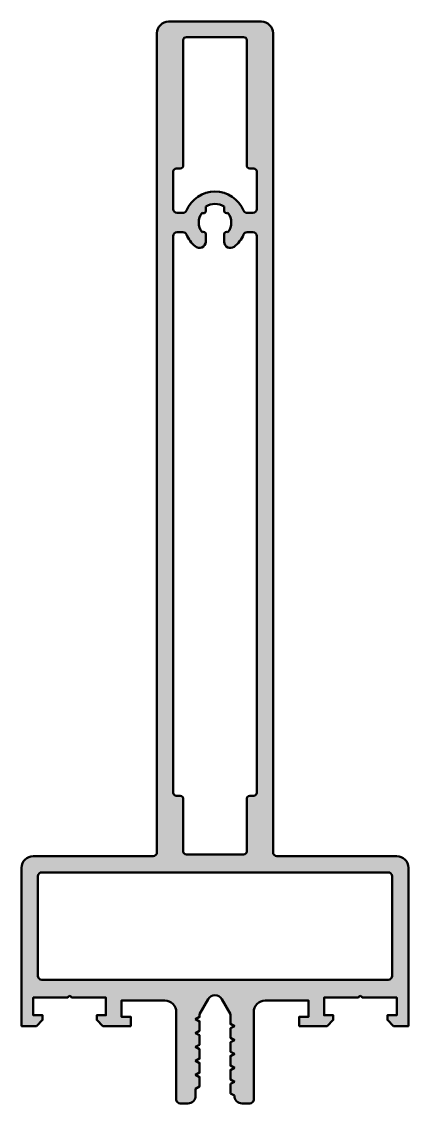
# Model space of a CAD drawing. Extents: x -25 to 25, y -16 to 124.
import ezdxf

# ---------------------------------------------------------------- set-up
doc = ezdxf.new("R2010")
doc.units = 0
doc.layers.add('0S-Alu contour', color=7, linetype='Continuous', lineweight=50)
doc.layers.add('0S-Alu hatch', color=252, linetype='Continuous', lineweight=25)

# ---------------------------------------------------------------- blocks, each defined once
blk = doc.blocks.new('326920__90919799_896A_4E47_8139_F53A023A36B4_')
at = {"layer": '0S-Alu hatch'}
h = blk.add_hatch(color=256, dxfattribs=at)
edge = h.paths.add_edge_path()
edge.add_ellipse((5.999433976009886, 122.4994187113852), major_axis=(-1.500566136579774, 0), ratio=1, start_angle=180.0221952130706, end_angle=269.97838763269726, ccw=False)
edge.add_line((7.5, 122.4999999999998), (7.5, 16.5))
edge.add_arc((8.00035555051089, 16.50035555051089), 0.5003556768372083, 180.0407141286374, 269.9592858713609)
edge.add_line((8, 16), (23.5, 16))
edge.add_ellipse((23.49954714298354, 14.49954714298353), major_axis=(-1.500452925355656, 0), ratio=1, start_angle=180.0172926425856, end_angle=269.9827073574108, ccw=False)
edge.add_line((25, 14.4999999999999), (25, -6.000000000000001))
edge.add_line((25, -6), (23.09999084472656, -6))
edge.add_line((23.09999084472656, -6), (22.30000305175781, -5.200004577636718))
edge.add_line((22.30000305175781, -5.200004577636718), (22.30000305175781, -4.599998474121093))
edge.add_line((22.30000305175781, -4.599998474121093), (23.5, -4.599998474121093))
edge.add_line((23.5, -4.599998474121093), (23.5, -2.300003051757812))
edge.add_line((23.5, -2.300003051757812), (19.05000305175781, -2.300003051757812))
edge.add_arc((18.80000305175781, -2.358011341560611), 0.2566416990394304, 13.06335391661324, 166.9366460833867)
edge.add_line((18.55000305175781, -2.300003051757812), (14.09999847412109, -2.300003051757811))
edge.add_line((14.09999847412109, -2.300003051757811), (14.09999847412109, -4.599998474121093))
edge.add_line((14.09999847412109, -4.599998474121093), (15.29999542236327, -4.599998474121093))
edge.add_line((15.29999542236327, -4.599998474121093), (15.29999542236327, -5.200004577636722))
edge.add_line((15.29999542236327, -5.200004577636722), (14.5, -6))
edge.add_line((14.5, -6), (10.89999389648436, -6))
edge.add_line((10.89999389648436, -6), (10.89999389648437, -4.800003051757812))
edge.add_line((10.89999389648437, -4.800003051757812), (12.09999847412108, -4.800003051757812))
edge.add_line((12.09999847412108, -4.800003051757812), (12.09999847412109, -2.699996948242187))
edge.add_line((12.09999847412109, -2.699996948242187), (6.5, -2.699996948242187))
edge.add_arc((6.500087314923057, -4.200084263165244), 1.500087317464207, 90.00333499025307, 179.9966650097576)
edge.add_line((5, -4.199996948242467), (5, -15.5))
edge.add_ellipse((4.499718134868413, -15.49971813486841), major_axis=(-0.5002819445347702, 0), ratio=1, start_angle=90.03228116357712, end_angle=179.9677188364455, ccw=False)
edge.add_line((4.5, -16), (3.500000000000014, -16))
edge.add_ellipse((3.499934318511667, -15.00006568148833), major_axis=(-0.999934320668837, 0), ratio=1, start_angle=-0.0037635192610991908, end_angle=90.00376351926252, ccw=False)
edge.add_line((2.5, -15.00000000000001), (2, -14.71132659912109))
edge.add_line((2, -14.71132659912109), (2, -13.48867797851562))
edge.add_line((2, -13.48867797851562), (2.5, -13.20000457763672))
edge.add_line((2.5, -13.20000457763672), (2, -12.91132354736328))
edge.add_line((2, -12.91132354736328), (2.000000000000003, -11.68867492675781))
edge.add_line((2.000000000000003, -11.68867492675781), (2.5, -11.4000015258789))
edge.add_line((2.5, -11.4000015258789), (2, -11.111328125))
edge.add_line((2, -11.111328125), (2, -9.88867926597595))
edge.add_line((2, -9.88867926597595), (2.500000000000003, -9.599998235702515))
edge.add_line((2.500000000000003, -9.599998235702515), (2, -9.311324834823608))
edge.add_line((2, -9.311324834823608), (1.999999999999996, -8.088676214218143))
edge.add_line((1.999999999999996, -8.088676214218143), (2.5, -7.800002813339233))
edge.add_line((2.5, -7.800002813339233), (2, -7.511329412460327))
edge.add_line((2, -7.511329412460327), (2, -6.288680791854858))
edge.add_line((2, -6.288680791854858), (2.5, -6))
edge.add_line((2.5, -6), (2, -5.711326599121093))
edge.add_line((2, -5.711326599121093), (2, -4.464111328125))
edge.add_line((2, -4.464111328125), (0.8660202026367188, -2.5))
edge.add_arc((-3.8146972656e-06, -3.000479876687789), 1.000238824265844, 30.02384531430819, 149.9761546856918)
edge.add_line((-0.8660278320312501, -2.5), (-2, -4.464111328125))
edge.add_line((-2, -4.464111328125), (-2, -4.811325073242187))
edge.add_line((-2, -4.811325073242187), (-2.5, -5.099998474121093))
edge.add_line((-2.5, -5.099998474121093), (-2, -5.388679504394531))
edge.add_line((-2, -5.388679504394531), (-2, -6.61132788658142))
edge.add_line((-2, -6.61132788658142), (-2.5, -6.900001287460327))
edge.add_line((-2.5, -6.900001287460327), (-2, -7.188674688339233))
edge.add_line((-2, -7.188674688339233), (-2, -8.411323308944702))
edge.add_line((-2, -8.411323308944702), (-2.5, -8.70000433921814))
edge.add_line((-2.5, -8.70000433921814), (-2, -8.988677740097044))
edge.add_line((-2, -8.988677740097044), (-2, -10.21132659912109))
edge.add_line((-2, -10.21132659912109), (-2.5, -10.5))
edge.add_line((-2.5, -10.5), (-2, -10.78868103027344))
edge.add_line((-2, -10.78868103027344), (-2, -12.01132965087891))
edge.add_line((-2, -12.01132965087891), (-2.5, -12.30000305175781))
edge.add_line((-2.5, -12.30000305175781), (-2, -12.58867645263672))
edge.add_line((-2, -12.58867645263672), (-2, -13.81132507324219))
edge.add_line((-2, -13.81132507324219), (-2.5, -14.09999847412109))
edge.add_line((-2.5, -14.09999847412109), (-2.5, -15))
edge.add_ellipse((-3.500065020365159, -14.99993497963484), major_axis=(-1.000065022478845, 0), ratio=1, start_angle=90.00372515029022, end_angle=179.9962748498757, ccw=False)
edge.add_line((-3.5, -16), (-4.5, -16))
edge.add_ellipse((-4.499851015026773, -15.49985101502677), major_axis=(-0.5001490071631358, 0), ratio=1, start_angle=0.017067334286878122, end_angle=89.98293266570408, ccw=False)
edge.add_line((-5, -15.49999999999992), (-5, -4.199996948242187))
edge.add_arc((-6.500211896456008, -4.200208844698196), 1.500211911420597, 0.0080927051743897, 89.99190729484882)
edge.add_line((-6.5, -2.699996948242187), (-12.10000610351562, -2.699996948242187))
edge.add_line((-12.10000610351562, -2.699996948242187), (-12.10000610351563, -4.800003051757812))
edge.add_line((-12.10000610351563, -4.800003051757812), (-10.90000152587891, -4.800003051757812))
edge.add_line((-10.90000152587891, -4.800003051757812), (-10.90000152587891, -6))
edge.add_line((-10.90000152587891, -6), (-14.5, -6))
edge.add_line((-14.5, -6), (-15.30000305175781, -5.200004577636718))
edge.add_line((-15.30000305175781, -5.200004577636718), (-15.30000305175781, -4.599998474121093))
edge.add_line((-15.30000305175781, -4.599998474121093), (-14.10000610351562, -4.599998474121093))
edge.add_line((-14.10000610351562, -4.599998474121093), (-14.10000610351562, -2.300003051757812))
edge.add_line((-14.10000610351562, -2.300003051757812), (-18.55000305175781, -2.300003051757812))
edge.add_arc((-18.80000305175781, -2.357618537128717), 0.2565531994626554, 12.97789949788552, 167.0221005021145)
edge.add_line((-19.05000305175781, -2.300003051757812), (-23.5, -2.300003051757812))
edge.add_line((-23.5, -2.300003051757812), (-23.5, -4.599998474121093))
edge.add_line((-23.5, -4.599998474121093), (-22.30000305175781, -4.599998474121093))
edge.add_line((-22.30000305175781, -4.599998474121093), (-22.30000305175781, -5.200004577636718))
edge.add_line((-22.30000305175781, -5.200004577636718), (-23.10000610351563, -6))
edge.add_line((-23.10000610351563, -6), (-25, -6))
edge.add_line((-25, -6), (-25, 14.5))
edge.add_ellipse((-23.49986133581794, 14.49986133581794), major_axis=(-1.500138670590719, 0), ratio=1, start_angle=270.00529609200055, end_angle=359.9947039080119, ccw=False)
edge.add_line((-23.5, 16), (-8, 16))
edge.add_arc((-8.000504481956924, 16.50050448195692), 0.5005047362023795, 270.0577510856058, 359.9422489144004)
edge.add_line((-7.5, 16.50000000000005), (-7.499999999999985, 122.5))
edge.add_ellipse((-5.999525772051542, 122.4995105083607), major_axis=(-1.500474307790554, 0), ratio=1, start_angle=270.01810844763224, end_angle=359.98130870659264, ccw=False)
edge.add_line((-6, 123.9999847412109), (6, 123.9999847412109))
edge = h.paths.add_edge_path()
edge.add_line((4.0999984741211, 105.3999938964843), (4.09999847412109, 121.5999908447265))
edge.add_arc((3.699296659277635, 121.5992981984404), 0.4007024134912541, 0.0990404033496487, 89.8998667809756)
edge.add_line((3.699996948242194, 122), (-3.700004577636718, 122))
edge.add_arc((-3.69930428867196, 121.5992981984402), 0.4007024134914646, 90.1001332190528, 179.9009595966246)
edge.add_line((-4.100006103515628, 121.5999908447265), (-4.100006103515632, 105.3999938964844))
edge.add_ellipse((-4.500702211666599, 105.4006961081509), major_axis=(-0.4006967234562273, 0), ratio=1, start_angle=90.10040956928259, end_angle=179.8995904307212, ccw=False)
edge.add_line((-4.5, 105), (-5, 105))
edge.add_arc((-4.999652407773641, 104.5996508884516), 0.4003492624420992, 90.049745489582, 179.9513473260952)
edge.add_line((-5.400001525878906, 104.5999908447265), (-5.400001525878906, 99.74999999999997))
edge.add_arc((-4.89956054472552, 99.7504409811534), 0.5004411754463663, 180.0504881761239, 269.94951182388)
edge.add_line((-4.900001525878906, 99.25), (-4.145782470703125, 99.25))
edge.add_arc((-4.146276284264434, 99.75073977957184), 0.5007400230633587, 270.056503247618, 337.0586817091544)
edge.add_ellipse((-3.8146972479e-06, 97.99985959546319), major_axis=(-4.000055306022836, 0), ratio=1, start_angle=202.8872554037849, end_angle=337.11274459621507, ccw=False)
edge.add_arc((4.146268654869903, 99.7507397795718), 0.500740023063305, 202.9413182908412, 269.9434967523788)
edge.add_line((4.145774841308565, 99.25), (4.899993896484367, 99.25))
edge.add_arc((4.89955291533084, 99.75044098115355), 0.500441175446512, 270.0504881761362, 359.9495118238616)
edge.add_line((5.399993896484382, 99.75000000000001), (5.399993896484371, 104.5999908447265))
edge.add_arc((4.999644885163569, 104.5996510019344), 0.4003491555613267, 0.0486364458566509, 89.9491779019503)
edge.add_line((5, 105), (4.5, 105))
edge.add_ellipse((4.500694686953959, 105.4006962261559), major_axis=(-0.4006968283447822, 0), ratio=1, start_angle=0.10042641659759965, end_angle=89.90066641992581, ccw=False)
edge = h.paths.add_edge_path()
edge.add_ellipse((0.1472945154385528, 97.88890108274566), major_axis=(-3.821357661542458, 0), ratio=1, start_angle=127.51826437209101, end_angle=157.7903877402594, ccw=False)
edge.add_ellipse((2.000283878942497, 95.50256859178808), major_axis=(-0.8002871334695237, 0), ratio=1, start_angle=0.04078643543908811, end_angle=126.3436796353572, ccw=False)
edge.add_line((1.199996948242205, 95.50199890136722), (1.199996948242191, 96.50000000000001))
edge.add_ellipse((1.500541890602701, 96.4988971103693), major_axis=(-0.3005469659537754, 0), ratio=1, start_angle=233.3388987629092, end_angle=359.78974646198446, ccw=False)
edge.add_arc((0.0482592368611954, 97.99012084420595), 2.055573048404301, 322.5429552579604, 397.9040976912413)
edge.add_ellipse((1.500653768069561, 99.50124701252878), major_axis=(-0.3006594058880618, 0), ratio=1, start_angle=0.23764019468427477, end_angle=124.3243933773793, ccw=False)
edge.add_line((1.199996948242173, 99.50000000000001), (1.199996948242191, 100.0784606933593))
edge.add_arc((-3.8146972514e-06, 97.99963270579381), 2.400318235763995, 60.00436460805112, 119.9956353919495)
edge.add_line((-1.200004577636715, 100.0784606933593), (-1.200004577636718, 99.50000000000001))
edge.add_ellipse((-1.500638571771148, 99.50126565909466), major_axis=(-0.3006366583139255, 0), ratio=1, start_angle=53.37277136180808, end_angle=179.7587881030762, ccw=False)
edge.add_arc((-0.0485676363311569, 98.00987039153829), 2.055330352187268, 142.5379998203775, 217.9090558433448)
edge.add_ellipse((-1.500639315251255, 96.49879501405051), major_axis=(-0.3006371524806704, 0), ratio=1, start_angle=180.2296482439526, end_angle=304.33238532812675, ccw=False)
edge.add_line((-1.200004577636736, 96.5), (-1.200004577636718, 95.50199890136719))
edge.add_ellipse((-2.004763649574925, 95.50856602554273), major_axis=(-0.804785866542636, 0), ratio=1, start_angle=45.9791143502045, end_angle=179.5324561596641, ccw=False)
edge.add_ellipse((0.0003270583307291, 98.0002476494219), major_axis=(-4.000401839747418, 0), ratio=1, start_angle=22.88682743131801, end_angle=50.131793114337086, ccw=False)
edge.add_arc((-4.146366071862839, 96.2491248619805), 0.5008754780146027, 22.95157393322078, 89.93324111000796)
edge.add_line((-4.145782470703125, 96.75), (-4.900001525878906, 96.75))
edge.add_arc((-4.899472775261358, 96.24947124938245), 0.5005290298993444, 90.06052632839526, 179.9394736716101)
edge.add_line((-5.400001525878906, 96.25), (-5.400001525878906, 24.19999694824219))
edge.add_arc((-4.99952143119458, 24.20048315564301), 0.4004803898270219, 180.0695605567376, 269.9315322797829)
edge.add_line((-5, 23.80000305175781), (-4.499999999999996, 23.80000305175781))
edge.add_ellipse((-4.500723923607733, 23.39928525898953), major_axis=(-0.4007184466760532, 0), ratio=1, start_angle=180.1013229092841, end_angle=269.8964914385176, ccw=False)
edge.add_line((-4.100006103515625, 23.39999389648436), (-4.100006103515628, 16.59999084472656))
edge.add_arc((-3.699237679861525, 16.60076538659669), 0.4007691721094617, 180.110732089513, 269.8903607470071)
edge.add_line((-3.700004577636718, 16.19999694824219), (3.699996948242191, 16.19999694824219))
edge.add_arc((3.699230050467082, 16.60076538659659), 0.4007691721093648, 270.1096392529808, 359.8892679105001)
edge.add_line((4.09999847412109, 16.59999084472656), (4.099998474121093, 23.39999389648437))
edge.add_ellipse((4.5007160179536, 23.39928552150919), major_axis=(-0.4007181699527264, 0), ratio=1, start_angle=270.10237825909496, end_angle=359.89871455658135, ccw=False)
edge.add_line((4.5, 23.80000305175781), (5, 23.8000030517578))
edge.add_arc((4.999513908717336, 24.20048303952484), 0.4004802827688556, 270.0695439625659, 359.9304560374323)
edge.add_line((5.399993896484375, 24.19999694824219), (5.399993896484367, 96.24999999999999))
edge.add_arc((4.899465145866827, 96.24947124938247), 0.5005290298993375, 0.0605263283898982, 89.9394736716035)
edge.add_line((4.899993896484385, 96.75), (4.1457748413086, 96.75))
edge.add_arc((4.146358442468173, 96.24912486198068), 0.5008754780144371, 90.06675888997582, 157.0484260667904)
edge = h.paths.add_edge_path()
edge.add_line((22.89999389648438, 0.5000000000000187), (22.89999389648438, 13.39999389648437))
edge.add_arc((22.3992994824945, 13.39929948249448), 0.5006948955316624, 0.0794635694645627, 89.92053643053997)
edge.add_line((22.39999389648437, 13.89999389648436), (-22.4000015258789, 13.89999389648437))
edge.add_arc((-22.3997586433761, 13.39975101398156), 0.500242941466075, 90.02781876908566, 179.97218123089)
edge.add_line((-22.90000152587891, 13.39999389648437), (-22.90000152587891, 0.500000000000032))
edge.add_arc((-22.39956054472558, 0.5004409811533251), 0.500441175446306, 180.0504881761095, 269.9495118238869)
edge.add_line((-22.4000015258789, 0), (22.39999389648438, 0))
edge.add_arc((22.39922166587817, 0.5007722306062083), 0.5007728260263598, 270.0883545787285, 359.9116454212706)
at = {"layer": '0S-Alu contour', "color": 7}
for points in [[(-6, 123.9999847412109), (6, 123.9999847412109)], [(-7.5, 16.50000000000005), (-7.499999999999985, 122.5)], [(3.699996948242194, 122), (-3.700004577636718, 122)], [(7.5, 122.4999999999998), (7.5, 16.5)], [(-4.100006103515628, 121.5999908447265), (-4.100006103515632, 105.3999938964844)], [(4.0999984741211, 105.3999938964843), (4.09999847412109, 121.5999908447265)], [(-5.400001525878906, 104.5999908447265), (-5.400001525878906, 99.74999999999997)], [(-4.5, 105), (-5, 105)], [(5, 105), (4.5, 105)], [(5.399993896484382, 99.75000000000001), (5.399993896484371, 104.5999908447265)], [(-1.200004577636715, 100.0784606933593), (-1.200004577636718, 99.50000000000001)], [(1.199996948242173, 99.50000000000001), (1.199996948242191, 100.0784606933593)], [(-4.900001525878906, 99.25), (-4.145782470703125, 99.25)], [(4.145774841308565, 99.25), (4.899993896484367, 99.25)], [(-4.145782470703125, 96.75), (-4.900001525878906, 96.75)], [(4.899993896484385, 96.75), (4.1457748413086, 96.75)], [(-5.400001525878906, 96.25), (-5.400001525878906, 24.19999694824219)], [(-1.200004577636736, 96.5), (-1.200004577636718, 95.50199890136719)], [(1.199996948242205, 95.50199890136722), (1.199996948242191, 96.50000000000001)], [(5.399993896484375, 24.19999694824219), (5.399993896484367, 96.24999999999999)], [(-5, 23.80000305175781), (-4.499999999999996, 23.80000305175781)], [(-4.100006103515625, 23.39999389648436), (-4.100006103515628, 16.59999084472656)], [(4.09999847412109, 16.59999084472656), (4.099998474121093, 23.39999389648437)], [(4.5, 23.80000305175781), (5, 23.8000030517578)], [(-23.5, 16), (-8, 16)], [(-3.700004577636718, 16.19999694824219), (3.699996948242191, 16.19999694824219)], [(8, 16), (23.5, 16)], [(-19.05000305175781, -2.300003051757812), (-23.5, -2.300003051757812), (-23.5, -4.599998474121093), (-22.30000305175781, -4.599998474121093), (-22.30000305175781, -5.200004577636718), (-23.10000610351563, -6), (-25, -6), (-25, 14.5)], [(25, 14.4999999999999), (25, -6), (23.09999084472656, -6), (22.30000305175781, -5.200004577636718), (22.30000305175781, -4.599998474121093), (23.5, -4.599998474121093), (23.5, -2.300003051757812), (19.05000305175781, -2.300003051757812)], [(-22.90000152587891, 13.39999389648437), (-22.90000152587891, 0.5000000000000312)], [(22.39999389648437, 13.89999389648436), (-22.4000015258789, 13.89999389648437)], [(22.89999389648438, 0.5000000000000187), (22.89999389648438, 13.39999389648437)], [(-22.4000015258789, 0), (22.39999389648438, 0)], [(-6.5, -2.699996948242187), (-12.10000610351562, -2.699996948242187), (-12.10000610351563, -4.800003051757812), (-10.90000152587891, -4.800003051757812), (-10.90000152587891, -6), (-14.5, -6), (-15.30000305175781, -5.200004577636718), (-15.30000305175781, -4.599998474121093), (-14.10000610351562, -4.599998474121093), (-14.10000610351562, -2.300003051757812), (-18.55000305175781, -2.300003051757812)], [(-0.8660278320312501, -2.5), (-2, -4.464111328125), (-2, -4.811325073242187), (-2.5, -5.099998474121093), (-2, -5.388679504394531), (-2, -6.61132788658142), (-2.5, -6.900001287460327), (-2, -7.188674688339233), (-2, -8.411323308944702), (-2.5, -8.70000433921814), (-2, -8.988677740097044), (-2, -10.21132659912109), (-2.5, -10.5), (-2, -10.78868103027344), (-2, -12.01132965087891), (-2.5, -12.30000305175781), (-2, -12.58867645263672), (-2, -13.81132507324219), (-2.5, -14.09999847412109), (-2.5, -15)], [(2.5, -15.00000000000001), (2, -14.71132659912109), (2, -13.48867797851562), (2.5, -13.20000457763672), (2, -12.91132354736328), (2.000000000000003, -11.68867492675781), (2.5, -11.4000015258789), (2, -11.111328125), (2, -9.88867926597595), (2.500000000000003, -9.599998235702515), (2, -9.311324834823608), (1.999999999999996, -8.088676214218143), (2.5, -7.800002813339233), (2, -7.511329412460327), (2, -6.288680791854858), (2.5, -6), (2, -5.711326599121093), (2, -4.464111328125), (0.8660202026367188, -2.5)], [(18.55000305175781, -2.300003051757812), (14.09999847412109, -2.300003051757811), (14.09999847412109, -4.599998474121093), (15.29999542236327, -4.599998474121093), (15.29999542236327, -5.200004577636722), (14.5, -6), (10.89999389648436, -6), (10.89999389648437, -4.800003051757812), (12.09999847412108, -4.800003051757812), (12.09999847412109, -2.699996948242187), (6.5, -2.699996948242187)], [(-5, -15.49999999999992), (-5, -4.199996948242187)], [(5, -4.199996948242467), (5, -15.5)], [(-3.5, -16), (-4.5, -16)], [(4.5, -16), (3.500000000000014, -16)]]:
    blk.add_lwpolyline(points, dxfattribs=at)
at = {"layer": '0S-Alu contour', "color": 7, "extrusion": (0, 0, -1)}
for centre, radius, start, end in [((5.999525772051542, 122.4995105083607), 1.500474307790554, 0.0186912934073607, 89.98189155236778), ((-5.999433976009886, 122.4994187113852), 1.500566136579775, 90.02161236730271, 179.9778047869294), ((4.500702211666599, 105.4006961081509), 0.4006967234562274, 180.1004095692789, 269.8995904307174), ((-4.500694686953959, 105.4006962261559), 0.4006968283447822, 270.0993335800742, 359.8995735834024), ((3.8146972479e-06, 97.99985959546319), 4.000055306022836, 22.88725540378492, 157.1127445962151), ((1.500638571771148, 99.50126565909466), 0.3006366583139255, 180.2412118969238, 306.6272286381919), ((-1.500653768069561, 99.50124701252878), 0.3006594058880618, 235.6756066226207, 359.7623598053157), ((1.500639315251255, 96.49879501405051), 0.3006371524806704, 55.66761467187323, 179.7703517560474), ((-1.500541890602701, 96.4988971103693), 0.3005469659537754, 0.2102535380155115, 126.6611012370908), ((-0.0003270583307291, 98.0002476494219), 4.000401839747418, 309.8682068856629, 337.113172568682), ((2.004763649574925, 95.50856602554273), 0.804785866542636, 180.467543840336, 314.0208856497955), ((-2.000283878942497, 95.50256859178808), 0.8002871334695237, 233.6563203646428, 359.9592135645609), ((-0.1472945154385528, 97.88890108274566), 3.821357661542458, 202.2096122597407, 232.481735627909), ((4.500723923607733, 23.39928525898953), 0.4007184466760532, 90.10350856148239, 179.8986770907159), ((-4.5007160179536, 23.39928552150919), 0.4007181699527264, 0.1012854434186457, 89.89762174090504), ((23.49986133581794, 14.49986133581794), 1.500138670590719, 0.0052960919881052, 89.99470390799947), ((-23.49954714298354, 14.49954714298353), 1.500452925355656, 90.01729264258921, 179.9827073574144), ((3.500065020365159, -14.99993497963484), 1.000065022478845, 180.0037251501243, 269.9962748497098), ((-3.499934318511667, -15.00006568148833), 0.999934320668837, 269.9962364807375, 0.0037635192611206), ((4.499851015026773, -15.49985101502677), 0.5001490071631358, 270.0170673342959, 359.9829326657131), ((-4.499718134868413, -15.49971813486841), 0.5002819445347702, 180.0322811635546, 269.9677188364229)]:
    blk.add_arc(centre, radius, start, end, dxfattribs=at)
at = {"layer": '0S-Alu contour', "color": 7}
for centre, radius, start, end in [((-3.69930428867196, 121.5992981984402), 0.4007024134914646, 90.1001332190528, 179.9009595966246), ((3.699296659277635, 121.5992981984404), 0.4007024134912541, 0.0990404033496487, 89.8998667809756), ((-4.999652407773641, 104.5996508884516), 0.4003492624420992, 90.049745489582, 179.9513473260952), ((4.999644885163569, 104.5996510019344), 0.4003491555613267, 0.0486364458566509, 89.9491779019503), ((-4.89956054472552, 99.7504409811534), 0.5004411754463663, 180.0504881761239, 269.94951182388), ((-4.146276284264434, 99.75073977957184), 0.5007400230633587, 270.056503247618, 337.0586817091544), ((-3.8146972514e-06, 97.99963270579381), 2.400318235763995, 60.00436460805112, 119.9956353919495), ((4.146268654869903, 99.7507397795718), 0.500740023063305, 202.9413182908412, 269.9434967523788), ((4.89955291533084, 99.75044098115355), 0.500441175446512, 270.0504881761362, 359.9495118238616), ((-0.0485676363311569, 98.00987039153829), 2.055330352187268, 142.5379998203775, 217.9090558433448), ((0.0482592368611954, 97.99012084420595), 2.055573048404301, 322.5429552579604, 37.90409769124139), ((-4.899472775261358, 96.24947124938245), 0.5005290298993444, 90.06052632839526, 179.9394736716101), ((-4.146366071862839, 96.2491248619805), 0.5008754780146027, 22.95157393322078, 89.93324111000796), ((4.146358442468173, 96.24912486198068), 0.5008754780144371, 90.06675888997582, 157.0484260667904), ((4.899465145866827, 96.24947124938247), 0.5005290298993375, 0.0605263283898982, 89.9394736716035), ((-4.99952143119458, 24.20048315564301), 0.4004803898270219, 180.0695605567376, 269.9315322797829), ((4.999513908717336, 24.20048303952484), 0.4004802827688556, 270.0695439625659, 359.9304560374323), ((-8.000504481956924, 16.50050448195692), 0.5005047362023795, 270.0577510856058, 359.9422489144004), ((-3.699237679861525, 16.60076538659669), 0.4007691721094617, 180.110732089513, 269.8903607470071), ((3.699230050467082, 16.60076538659659), 0.4007691721093648, 270.1096392529808, 359.8892679105001), ((8.00035555051089, 16.50035555051089), 0.5003556768372083, 180.0407141286374, 269.9592858713609), ((-22.3997586433761, 13.39975101398156), 0.500242941466075, 90.02781876908566, 179.97218123089), ((22.3992994824945, 13.39929948249448), 0.5006948955316624, 0.0794635694645627, 89.92053643053997), ((-22.39956054472558, 0.5004409811533251), 0.500441175446306, 180.0504881761095, 269.9495118238869), ((22.39922166587817, 0.5007722306062083), 0.5007728260263598, 270.0883545787285, 359.9116454212706), ((-18.80000305175781, -2.357618537128717), 0.2565531994626554, 12.97789949788552, 167.0221005021145), ((-6.500211896456008, -4.200208844698196), 1.500211911420597, 0.0080927051743897, 89.99190729484882), ((-3.8146972656e-06, -3.000479876687789), 1.000238824265844, 30.02384531430819, 149.9761546856918), ((6.500087314923057, -4.200084263165244), 1.500087317464207, 90.00333499025307, 179.9966650097576), ((18.80000305175781, -2.358011341560611), 0.2566416990394304, 13.06335391661324, 166.9366460833867)]:
    blk.add_arc(centre, radius, start, end, dxfattribs=at)
blk = doc.blocks.new('326920__53BFDC39_6E1C_4C10_952D_AEDD6F5A3FD0_')
at = {"layer": '0S-Alu contour', "color": 7}
blk.add_blockref('326920__90919799_896A_4E47_8139_F53A023A36B4_', (0, 0), dxfattribs=at)

msp = doc.modelspace()

# ---------------------------------------------------------------- block references
at = {"layer": '0S-Alu contour', "color": 7}
msp.add_blockref('326920__53BFDC39_6E1C_4C10_952D_AEDD6F5A3FD0_', (0, 0), dxfattribs=at)

doc.saveas('drawing.dxf')
